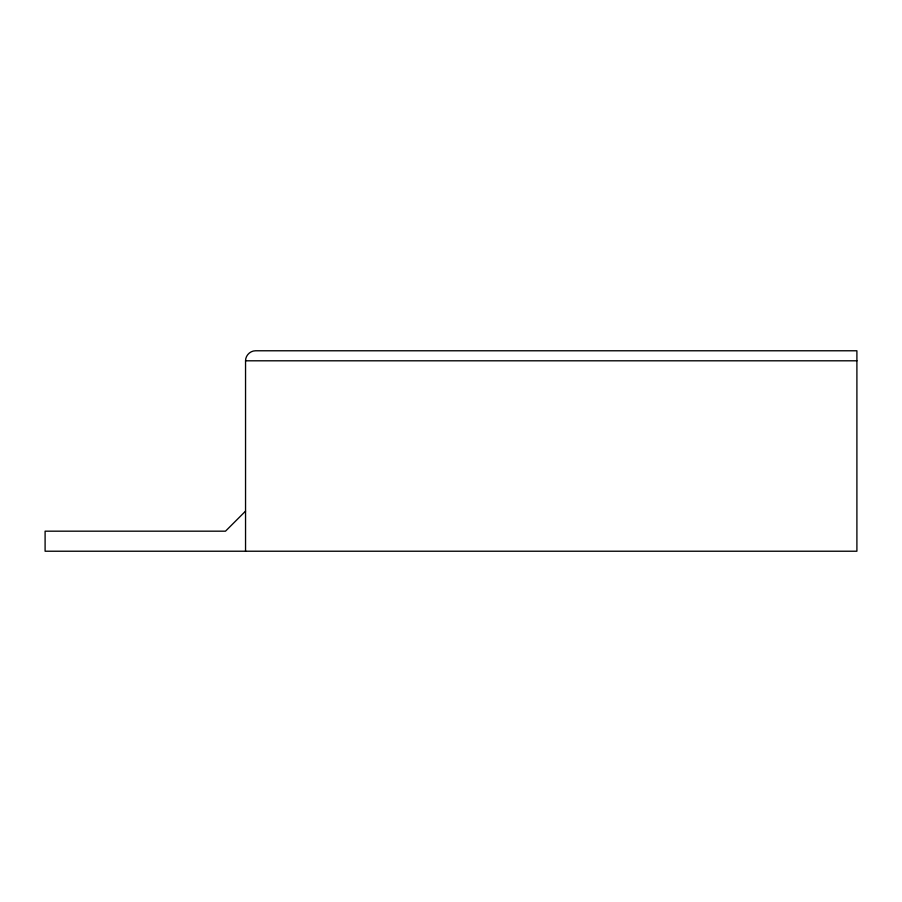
<?xml version="1.0" encoding="UTF-8"?>
<svg xmlns="http://www.w3.org/2000/svg" width="902" height="902" viewBox="0 0 902 902"><rect width="100%" height="100%" fill="white"/><g stroke="black" fill="none" stroke-linecap="round" stroke-linejoin="round"><path stroke-width="1.35" d="M245.547 551.223L245.547 360.8C245.513 355.433 250.204 350.743 255.57 350.777L856.9 350.777L856.9 551.223L45.1 551.223L45.1 531.177L225.5 531.177L245.547 511.13M245.547 360.8L856.9 360.8"/></g></svg>
